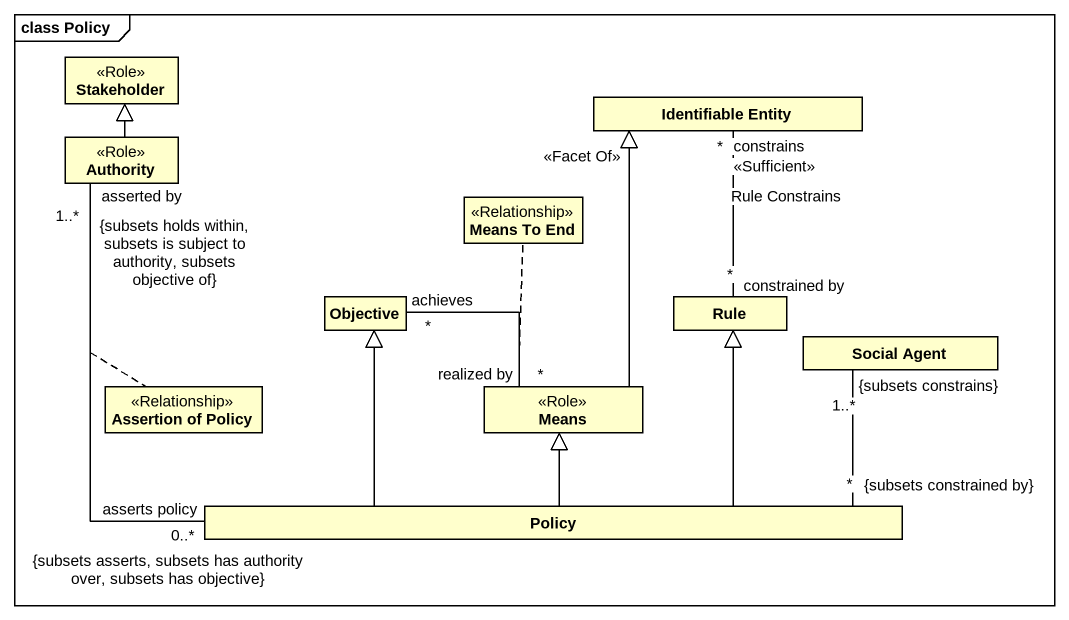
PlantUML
@startuml
mainframe class Policy
hide circle
hide empty members
class Stakeholder <<Role>>
class Authority <<Role>>
class "Identifiable Entity" as Identifiable_Entity
class "Means To End" as Means_To_End <<Relationship>>
class Objective
class Rule
class "Assertion of Policy" as Assertion_of_Policy <<Relationship>>
class Means <<Role>>
class "Social Agent" as Social_Agent
class Policy
Authority -up-|> Stakeholder
Authority "asserted by\n1..*\n{subsets holds within, subsets is subject to authority, subsets objective of}" -- "asserts policy\n0..*\n{subsets asserts, subsets has authority over, subsets has objective}" Policy
(Authority, Policy) .. Assertion_of_Policy
Rule "constrained by\n*" -up- "constrains\n<<Sufficient>>\n*" Identifiable_Entity : Rule Constrains
Means -up-|> Identifiable_Entity : <<Facet Of>>
Means "realized by\n*" -left- "achieves\n*" Objective
(Means, Objective) .. Means_To_End
Policy -up-|> Objective
Policy -up-|> Rule
Policy -up-|> Means
Policy "*\n{subsets constrained by}" -right- "1..*\n{subsets constrains}" Social_Agent
@enduml
